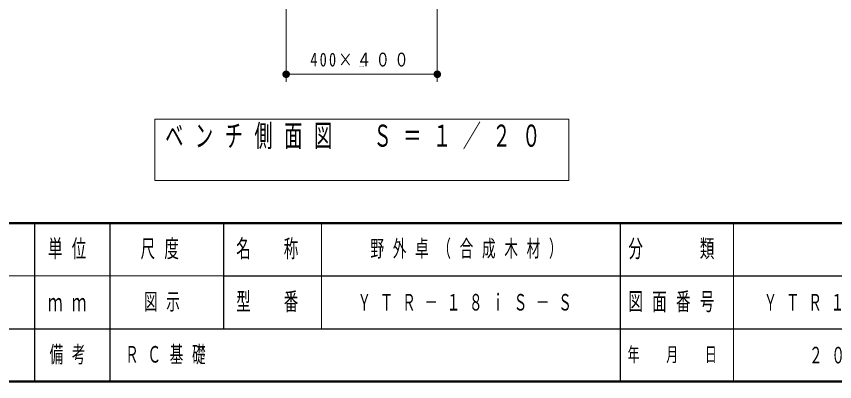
# Model space of a CAD drawing. Units: millimetres on the paper. Extents: x -385 to 0, y 0 to 267.
# Drawn here: x -214.9 to -106.6, y 0 to 48.4 of the extents above; entities that cross this region are included whole.
import ezdxf

# ---------------------------------------------------------------- set-up
doc = ezdxf.new("R2010")
doc.units = ezdxf.units.MM
doc.layers.add('LY_1', color=7, linetype='Continuous', lineweight=25)
doc.layers.add('LY_2', color=7, linetype='Continuous', lineweight=13)
doc.styles.add('ＭＳ ゴシック', font='')
doc.styles.get('ＭＳ ゴシック').set_extended_font_data('MS Gothic')

# ---------------------------------------------------------------- blocks, each defined once
blk = doc.blocks.new('filled_dot')
at = {"color": 0, "linetype": 'Continuous', "lineweight": -2, "const_width": 1.25}
blk.add_lwpolyline([(-0.625, 0, 1), (0.625, 0, 1)], format="xyb", close=True, dxfattribs=at)

msp = doc.modelspace()

# ---------------------------------------------------------------- linework, layer by layer
at = {"layer": 'LY_1', "lineweight": 13}
for p, q in [((-179.188, 60.669), (-179.188, 40.669)), ((-159.188, 60.669), (-159.188, 40.669)), ((-179.188, 59.719), (-179.188, 39.719)), ((-159.188, 59.719), (-159.188, 39.719)), ((-159.188, 40.719), (-179.188, 40.719)), ((-159.188, 40.719), (-179.188, 40.719)), ((-196.588, 34.786), (-196.588, 26.653)), ((-141.788, 34.786), (-196.588, 34.786)), ((-141.788, 26.653), (-141.788, 34.786)), ((-196.588, 26.653), (-141.788, 26.653))]:
    msp.add_line(p, q, dxfattribs=at)
at = {"layer": 'LY_2', "lineweight": 50}
for p, q in [((-385, 21), (0, 21)), ((-385, 0), (0, 0))]:
    msp.add_line(p, q, dxfattribs=at)
at = {"layer": 'LY_2', "color": 211, "lineweight": 25}
for p, q in [((-212.5, 21), (-212.5, 0)), ((-202.5, 21), (-202.5, 7)), ((-187.5, 21), (-187.5, 7)), ((-135, 21), (-135, 0)), ((-187.5, 14), (-70, 14)), ((-242.5, 7), (0, 7))]:
    msp.add_line(p, q, dxfattribs=at)
at = {"layer": 'LY_2'}
for p, q in [((-174.5, 21), (-174.5, 7)), ((-120, 21), (-120, 0)), ((-242.5, 14), (-187.5, 14))]:
    msp.add_line(p, q, dxfattribs=at)
at = {"layer": 'LY_2', "lineweight": 25}
msp.add_line((-202.5, 7), (-202.5, 0), dxfattribs=at)

# ---------------------------------------------------------------- block references
at = {"layer": 'LY_1', "lineweight": 13}
for xscale, yscale in [(0.4, 0.4), (0.02, 0.02)]:
    msp.add_blockref('filled_dot', (-179.188, 40.719), dxfattribs=dict(at, xscale=xscale, yscale=yscale))
at = {"layer": 'LY_1', "lineweight": 13, "rotation": 180}
for xscale, yscale in [(0.4, 0.4), (0.02, 0.02)]:
    msp.add_blockref('filled_dot', (-159.188, 40.719), dxfattribs=dict(at, xscale=xscale, yscale=yscale))

# ---------------------------------------------------------------- texts
at = {"layer": 'LY_1', "style": 'ＭＳ ゴシック'}
for s, insert, char_height, attachment_point in [('\\T1.32;\\W0.75;400×４００', (-169.188, 41.719), 1.833, 8), ('\\T1.32;\\W0.75;400×４００', (-169.188, 41.719), 0.09164, 8), ('\\T1.64;\\W0.6;ベンチ側面図\u3000Ｓ＝１／２０', (-195.188, 34.053), 2.933, 1), ('\\T1.64;\\W0.6;野外卓（合成木材）', (-154.75, 17.5), 2.199, 5), ('\\T1.64;\\W0.6;図示', (-198, 10.5), 2.199, 4), ('\\T1.64;\\W0.6;ＹＴＲ－１８ｉＳ－Ｓ', (-169.75, 10.5), 2.199, 4), ('\\T1.64;\\W0.6;ＹＴＲ１８ｉＳＳＲ－３０１０', (-116, 10.5), 2.199, 4), ('\\T1.64;\\W0.6;ＲＣ基礎', (-200.5, 3.5), 2.199, 4), ('\\T1.64;\\W0.6;２０２６．０３．０１', (-110, 3.5), 2.199, 4)]:
    msp.add_mtext(s, dxfattribs=dict(at, insert=insert, char_height=char_height, attachment_point=attachment_point))
at = {"layer": 'LY_2', "color": 4, "attachment_point": 4, "style": 'ＭＳ ゴシック'}
for s, insert, char_height in [('\\T1.64;\\W0.6;単位', (-210.7, 17.5), 2.346), ('\\T1.64;\\W0.6;尺度', (-198.45, 17.5), 2.346), ('\\T1.64;\\W0.6;名\u3000称', (-185.8, 17.5), 2.346), ('\\T1.64;\\W0.6;分\u3000\u3000類', (-133.9, 17.5), 2.346), ('\\T1.64;\\W0.6;型\u3000番', (-185.8, 10.5), 2.346), ('\\T1.64;\\W0.6;図面番号', (-133.9, 10.5), 2.346), ('\\T1.64;\\W0.6;ｍｍ', (-210.7, 10.5), 2.346), ('\\T1.64;\\W0.6;備考', (-210.5, 3.5), 2.199), ('\\T1.64;\\W0.6;年\u3000月\u3000日', (-134, 3.5), 1.906)]:
    msp.add_mtext(s, dxfattribs=dict(at, insert=insert, char_height=char_height))

doc.saveas('drawing.dxf')
